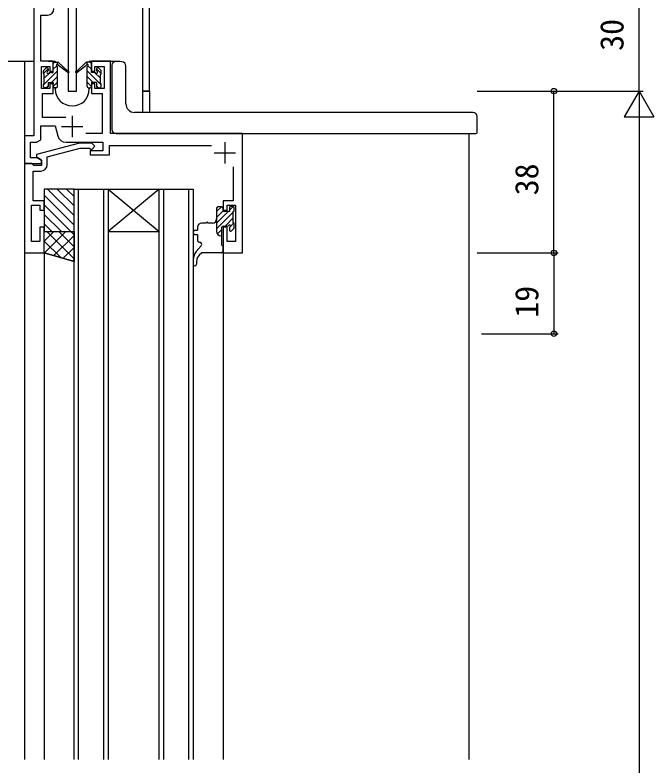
# Model space of a CAD drawing. Units: millimetres, scale not verified. Extents: x -437 to 438, y -281 to 278.
# Drawn here: x -323.9 to -173.8, y 5.6 to 182 of the extents above; entities that cross this region are included whole.
import ezdxf
from ezdxf.enums import TextEntityAlignment as Align

# ---------------------------------------------------------------- set-up
doc = ezdxf.new("R2010")
doc.units = ezdxf.units.MM
doc.header["$LTSCALE"] = 2
for name, color, linetype in [('0-2_YKK_11', 7, 'Continuous'), ('0-3_YKK_12', 2, 'Continuous'), ('0-4_YKK_13', 4, 'Continuous'), ('0-6_YKK_D', 6, 'Continuous')]:
    doc.layers.add(name, color=color, linetype=linetype)
doc.styles.add('ＭＳ ゴシック', font='')
doc.styles.get('ＭＳ ゴシック').set_extended_font_data('MS Gothic')

msp = doc.modelspace()

# ---------------------------------------------------------------- linework, layer by layer
at = {"layer": '0-2_YKK_11'}
for p, q in [((-310.4, 158.3), (-310.4, 153.3)), ((-312.9, 155.8), (-307.9, 155.8)), ((-274.6, 152.1), (-274.6, 147.1)), ((-277.1, 149.6), (-272.1, 149.6))]:
    msp.add_line(p, q, dxfattribs=at)
for points in [[(-293.93, 184.6), (-293.93, 164.1), (-292.3, 164.1), (-292.3, 194.1)], [(-319.4, 183.57), (-319.4, 153.6), (-321.6, 153.6), (-321.6, 147.1), (-317.6, 147.1), (-317.6, 147.9), (-318.466, 148.4), (-320.2, 148.4), (-320.2, 152.1), (-318.812, 152.1), (-317.8, 152.685), (-317.8, 155.9), (-314.418, 155.9), (-313.797, 153.582)], [(-311.35, 184.6), (-311.35, 164.1), (-309.45, 164.1), (-309.45, 184.6)], [(-311.95, 157.9), (-317.4, 157.9), (-317.4, 163.5), (-314.9, 163.5), (-314.9, 165.8), (-315.7, 165.8), (-315.7, 164.7), (-317.6, 164.7), (-317.6, 169.9), (-315.7, 169.9), (-315.7, 168.8), (-314.9, 168.8), (-314.9, 171.1), (-317.8, 171.1), (-317.8, 181.97), (-316.2, 181.97)], [(-272.6, 146.327), (-272.6, 138.3), (-275, 138.3), (-275, 136.1), (-274, 136.1), (-274, 137.3), (-272.1, 137.3), (-272.1, 128.8), (-274, 128.8), (-274, 132.1), (-275, 132.1), (-275, 126.1), (-270.4, 126.1), (-270.4, 154.1), (-301.4, 154.1), (-301.4, 171.1), (-305.9, 171.1), (-305.9, 168.8), (-305.1, 168.8), (-305.1, 169.9), (-302.9, 169.9), (-302.9, 164.7), (-305.1, 164.7), (-305.1, 165.8), (-305.9, 165.8), (-305.9, 163.5), (-303.4, 163.5), (-303.4, 154.1), (-307.192, 154.1)], [(-316.3, 146.8), (-316.3, 148.62), (-308.539, 150.7), (-306.349, 150.7), (-305.924, 150.276), (-305.076, 151.124), (-305.851, 151.9), (-308.697, 151.9), (-318.8, 149.193), (-318.8, 148.593), (-317.6, 147.9), (-317.6, 146.6), (-319.4, 146.6), (-319.6, 146.8), (-319.9, 147.1), (-321.6, 147.1)], [(-311.865, 152.1), (-303.2, 152.1), (-303.2, 150.1), (-306.2, 150.1), (-306.2, 149.1), (-301.7, 149.1), (-301.7, 151.3), (-277.698, 151.3)], [(-321.6, 147.1), (-321.6, 126.1), (-317, 126.1), (-317, 132.1), (-318, 132.1), (-318, 128.8), (-320, 128.8), (-320, 137.3), (-318, 137.3), (-318, 136.1), (-317, 136.1), (-317, 138.3), (-319.6, 138.3), (-319.6, 145.3), (-317.8, 145.3)]]:
    msp.add_lwpolyline(points, dxfattribs=at)
for centre, radius, start, end in [((-316.2, 183.47), 1.5, 270.00001, 359.99999), ((-311.865, 154.1), 2, 195, 270.00001), ((-317.8, 146.8), 1.5, 270.00001, 359.99999)]:
    msp.add_arc(centre, radius, start, end, dxfattribs=at)
at = {"layer": '0-3_YKK_12'}
for p, q in [((-327.6, 171.1), (-319.4, 171.1)), ((-321.6, 171.1), (-321.6, 7.062)), ((-316.1, 171.1), (-314.4, 171.1)), ((-314.4, 171.1), (-314.4, 170.9)), ((-306.4, 171.1), (-299.204, 171.1)), ((-306.4, 171.1), (-306.4, 170.9)), ((-299.204, 171.1), (-299.204, 171.016)), ((-314.4, 164.9), (-314.4, 164.6)), ((-306.4, 164.9), (-306.4, 164.6)), ((-293.93, 164.1), (-293.93, 159.1)), ((-292.3, 164.1), (-293.93, 164.1)), ((-292.3, 164.1), (-292.3, 159.1)), ((-217.3, 154.1), (-217.3, 7.062)), ((-310, 7.062), (-310, 141.1)), ((-309, 141.1), (-309, 7.062)), ((-303, 7.062), (-303, 141.1)), ((-302, 141.1), (-290, 141.1)), ((-302, 141.1), (-290, 131.1)), ((-290, 141.1), (-302, 131.1)), ((-290, 7.062), (-290, 141.1)), ((-289, 141.1), (-289, 7.062)), ((-283, 7.062), (-283, 141.1)), ((-302, 131.1), (-290, 131.1)), ((-317, 126.1), (-317, 7.062)), ((-275, 126.6), (-275, 7.062))]:
    msp.add_line(p, q, dxfattribs=at)
for points in [[(-310, 141.1), (-302, 141.1), (-302, 7.062)], [(-290, 141.1), (-282, 141.1), (-282, 7.062)]]:
    msp.add_lwpolyline(points, dxfattribs=at)
msp.add_arc((-310.4, 164.6), 4, 180, 0, dxfattribs=at)
at = {"layer": '0-4_YKK_13'}
for p, q in [((-317.2, 168.261), (-316.105, 169.356)), ((-317.112, 169.012), (-316.612, 169.512)), ((-314.9, 170.561), (-314.561, 170.9)), ((-314.9, 169.214), (-314.048, 170.066)), ((-314.6, 170.9), (-313.809, 170.9)), ((-313.9, 170.4), (-313.9, 170.9)), ((-313.9, 165.2), (-313.9, 169.8)), ((-313.616, 170.829), (-311.434, 168.782)), ((-311.466, 168.437), (-313.607, 170.134)), ((-307.184, 170.829), (-309.366, 168.782)), ((-309.334, 168.437), (-307.193, 170.134)), ((-306.2, 170.9), (-306.991, 170.9)), ((-306.9, 170.4), (-306.9, 170.9)), ((-306.9, 165.2), (-306.9, 169.8)), ((-305.9, 169.214), (-306.752, 170.066)), ((-305.9, 170.561), (-306.239, 170.9)), ((-303.6, 168.261), (-304.695, 169.356)), ((-303.688, 169.012), (-304.188, 169.512)), ((-301.119, 170.063), (-301.119, 155.1)), ((-298.804, 170.995), (-300.067, 171.061)), ((-298.767, 170.993), (-298.804, 170.995)), ((-297.819, 161.1), (-297.819, 169.995)), ((-317.2, 165.567), (-313.9, 168.867)), ((-317.2, 168.2), (-317.2, 168.8)), ((-317, 167.114), (-315.614, 168.5)), ((-317, 165.9), (-317, 168)), ((-316.1, 169.3), (-316.1, 168.961)), ((-303.6, 165.567), (-306.9, 168.867)), ((-303.8, 167.114), (-305.186, 168.5)), ((-304.7, 169.3), (-304.7, 168.961)), ((-303.8, 165.9), (-303.8, 168)), ((-303.6, 168.2), (-303.6, 168.8)), ((-316.1, 166.1), (-316.1, 165.2)), ((-316.1, 166.1), (-314.9, 166.1)), ((-315.32, 166.1), (-313.9, 167.52)), ((-314.9, 166.1), (-314.9, 165.2)), ((-314.899, 165.174), (-313.9, 166.173)), ((-305.48, 166.1), (-306.9, 167.52)), ((-305.901, 165.174), (-306.9, 166.173)), ((-304.7, 166.1), (-305.9, 166.1)), ((-305.9, 166.1), (-305.9, 165.2)), ((-304.7, 166.1), (-304.7, 165.2)), ((-317.2, 165.2), (-317.2, 165.7)), ((-316.4, 164.9), (-316.9, 164.9)), ((-316.52, 164.9), (-316.1, 165.32)), ((-314.2, 164.9), (-314.6, 164.9)), ((-306.6, 164.9), (-306.2, 164.9)), ((-304.28, 164.9), (-304.7, 165.32)), ((-304.4, 164.9), (-303.9, 164.9)), ((-303.6, 165.2), (-303.6, 165.7)), ((-218.319, 159.1), (-295.819, 159.1)), ((-216.319, 159.1), (-218.319, 159.1)), ((-215.319, 154.4), (-215.319, 158.1)), ((-300.119, 154.1), (-215.619, 154.1)), ((-310, 132.634), (-317, 139.634)), ((-310, 134.879), (-316.221, 141.1)), ((-310, 137.124), (-313.977, 141.1)), ((-310, 139.369), (-311.732, 141.1)), ((-310.711, 131.1), (-317, 137.388)), ((-276.5, 136.6), (-276.5, 131.1)), ((-276.499, 135.786), (-275.385, 136.9)), ((-276.499, 134.439), (-274.97, 135.969)), ((-275.3, 136.9), (-276.2, 136.9)), ((-275, 136.1), (-275, 136.6)), ((-273.5, 136.091), (-272.606, 136.985)), ((-272.7, 137), (-273.2, 137)), ((-272.4, 136), (-272.4, 136.7)), ((-312.956, 131.1), (-317, 135.143)), ((-276.5, 133.091), (-273.791, 135.8)), ((-276.5, 131.744), (-272.6, 135.644)), ((-274.497, 132.4), (-272.6, 134.297)), ((-272.6, 133.2), (-272.6, 135.8)), ((-315.202, 131.1), (-317, 132.898)), ((-278.95, 133.1), (-280, 133.1)), ((-277.5, 133.1), (-278.55, 133.1)), ((-275, 132.4), (-273.961, 132.4)), ((-273.3, 132.25), (-272.436, 133.114)), ((-272.4, 132), (-272.4, 133)), ((-317, 128.864), (-314.765, 131.1)), ((-316.95, 126.086), (-311.936, 131.1)), ((-310, 124.693), (-316.407, 131.1)), ((-310, 127.521), (-313.579, 131.1)), ((-310, 130.35), (-310.75, 131.1)), ((-281.5, 131.4), (-281, 131.4)), ((-281, 132.1), (-281, 131.4)), ((-276.34, 130.557), (-275.3, 131.597)), ((-275.3, 127.9), (-275.3, 132.1)), ((-273.5, 131.939), (-273.5, 131.5)), ((-273.458, 132.092), (-273.35, 132.2)), ((-272.988, 131.288), (-272.488, 131.788)), ((-313.13, 124.994), (-317, 128.864)), ((-314.751, 125.457), (-310, 130.208)), ((-281.5, 130.4), (-281, 130.4)), ((-281, 130.4), (-281, 129.1)), ((-275.5, 130.1), (-275.3, 130.1)), ((-275.45, 130.1), (-275.3, 130.25)), ((-312.551, 124.829), (-310, 127.379)), ((-280.119, 127.776), (-281.287, 126.4)), ((-275, 127.6), (-275.3, 127.9)), ((-275, 126.4), (-275, 127.6)), ((-317, 126.1), (-310, 124.1)), ((-280, 126.1), (-280.575, 125.556)), ((-275.3, 126.1), (-280, 126.1)), ((-310.351, 124.2), (-310, 124.551)), ((-282, 124.459), (-282, 123.437)), ((-281.2, 124.103), (-281.2, 123.437))]:
    msp.add_line(p, q, dxfattribs=at)
for points in [[(-315.639, 168.5), (-314.9, 168.5), (-314.9, 170.6)], [(-305.161, 168.5), (-305.9, 168.5), (-305.9, 170.6)], [(-273.5, 136.7), (-273.5, 135.8), (-274.7, 135.8)]]:
    msp.add_lwpolyline(points, dxfattribs=at)
for points in [[(-317, 131.1), (-310, 131.1), (-310, 141.1), (-317, 141.1)], [(-317, 131.1), (-310, 131.1), (-310, 124.1), (-317, 126.1)]]:
    msp.add_lwpolyline(points, close=True, dxfattribs=at)
for centre, radius, start, end in [((-316.4, 169.3), 0.3, 0, 135), ((-314.6, 170.6), 0.3, 90, 180), ((-313.9, 170.2), 0.2, 20.88332, 233.1301), ((-314.2, 169.8), 0.3, 0, 53.1301), ((-313.809, 170.6), 0.3, 49.89741, 90), ((-313.433, 170.378), 0.3, 200.88332, 234.62002), ((-307.367, 170.378), 0.3, 305.37998, 339.11668), ((-306.991, 170.6), 0.3, 90, 130.10259), ((-306.9, 170.2), 0.2, 306.8699, 159.11668), ((-306.6, 169.8), 0.3, 126.8699, 180), ((-306.2, 170.6), 0.3, 0, 90), ((-304.4, 169.3), 0.3, 45, 180), ((-300.119, 170.063), 1, 87, 180), ((-298.819, 169.995), 1, 0, 87), ((-316.9, 168.8), 0.3, 135, 180), ((-317, 168.2), 0.2, 180, 270), ((-316.1, 168.5), 0.25, 123.05573, 326.94427), ((-316.4, 168.961), 0.3, 303.05573, 0), ((-315.639, 168.2), 0.3, 90, 146.94427), ((-311.351, 168.6), 0.2, 234.62002, 114.62002), ((-309.449, 168.6), 0.2, 65.37998, 305.37998), ((-305.161, 168.2), 0.3, 33.05573, 90), ((-304.7, 168.5), 0.25, 213.05573, 56.94427), ((-304.4, 168.961), 0.3, 180, 236.94427), ((-303.8, 168.2), 0.2, 270, 0), ((-303.9, 168.8), 0.3, 0, 45), ((-317, 165.7), 0.2, 90, 180), ((-303.8, 165.7), 0.2, 0, 90), ((-316.9, 165.2), 0.3, 180, 270), ((-316.4, 165.2), 0.3, 270, 0), ((-314.6, 165.2), 0.3, 180, 270), ((-314.2, 165.2), 0.3, 270, 0), ((-306.6, 165.2), 0.3, 180, 270), ((-306.2, 165.2), 0.3, 270, 0), ((-304.4, 165.2), 0.3, 180, 270), ((-303.9, 165.2), 0.3, 270, 0), ((-295.819, 161.1), 2, 180, 270), ((-216.319, 158.1), 1, 0, 90), ((-300.119, 155.1), 1, 180, 270), ((-215.619, 154.4), 0.3, 270, 0), ((-276.2, 136.6), 0.3, 90, 180), ((-275.3, 136.6), 0.3, 0, 90), ((-274.7, 136.1), 0.3, 180, 270), ((-273.2, 136.7), 0.3, 90, 180), ((-272.7, 136.7), 0.3, 0, 90), ((-272.6, 136), 0.2, 270, 0), ((-277.5, 134.1), 1, 270, 0), ((-280, 132.1), 1, 90, 180), ((-278.75, 133.1), 0.2, 0, 180), ((-275, 132.1), 0.3, 90, 180), ((-273.961, 132.7), 0.3, 270, 326.94427), ((-273.5, 132.4), 0.25, 303.05573, 146.94427), ((-272.6, 133), 0.2, 0, 90), ((-281.5, 130.9), 0.5, 90, 270), ((-275.5, 131.1), 1, 180, 270), ((-273.2, 131.939), 0.3, 123.05573, 180), ((-273.2, 131.5), 0.3, 180, 315), ((-272.7, 132), 0.3, 315, 0), ((-280.5, 129.1), 0.5, 180, 270), ((-280.5, 128.1), 0.5, 319.67145, 90), ((-279, 124.459), 3, 139.67145, 180), ((-279.2, 124.103), 2, 133.43233, 180), ((-275.3, 126.4), 0.3, 270, 0), ((-281.6, 123.437), 0.4, 180, 0)]:
    msp.add_arc(centre, radius, start, end, dxfattribs=at)
at = {"layer": '0-6_YKK_D'}
for p, q in [((-177.3, 164.1), (-177.3, 194.1)), ((-215.3, 164.1), (-176.3, 164.1)), ((-215.3, 164.1), (-196.3, 164.1)), ((-215.3, 164.1), (-176.3, 164.1)), ((-197.3, 126.1), (-197.3, 164.1)), ((-177.3, 164.1), (-180.8, 158.038)), ((-177.3, 164.1), (-173.8, 158.038)), ((-177.3, 164.1), (-177.3, 151.976)), ((-180.8, 158.038), (-173.8, 158.038)), ((-177.3, 157.1), (-177.3, -157.975)), ((-215.3, 126.1), (-196.3, 126.1)), ((-214.3, 126.1), (-196.3, 126.1)), ((-197.3, 126.1), (-197.3, 107.1)), ((-214.3, 107.1), (-196.3, 107.1))]:
    msp.add_line(p, q, dxfattribs=at)
for centre in [(-197.3, 164.1), (-197.3, 126.1), (-197.3, 126.1), (-197.3, 107.1)]:
    msp.add_circle(centre, 0.637, dxfattribs=at)

# ---------------------------------------------------------------- texts
at = {"layer": '0-6_YKK_D', "style": 'ＭＳ ゴシック'}
for s, p in [('30', (-179.3, 173.56)), ('38', (-199.3, 139.624)), ('19', (-199.3, 110.868))]:
    msp.add_text(s, height=5.499, rotation=90, dxfattribs=at).set_placement(p, align=Align.BOTTOM_LEFT)

doc.saveas('drawing.dxf')
